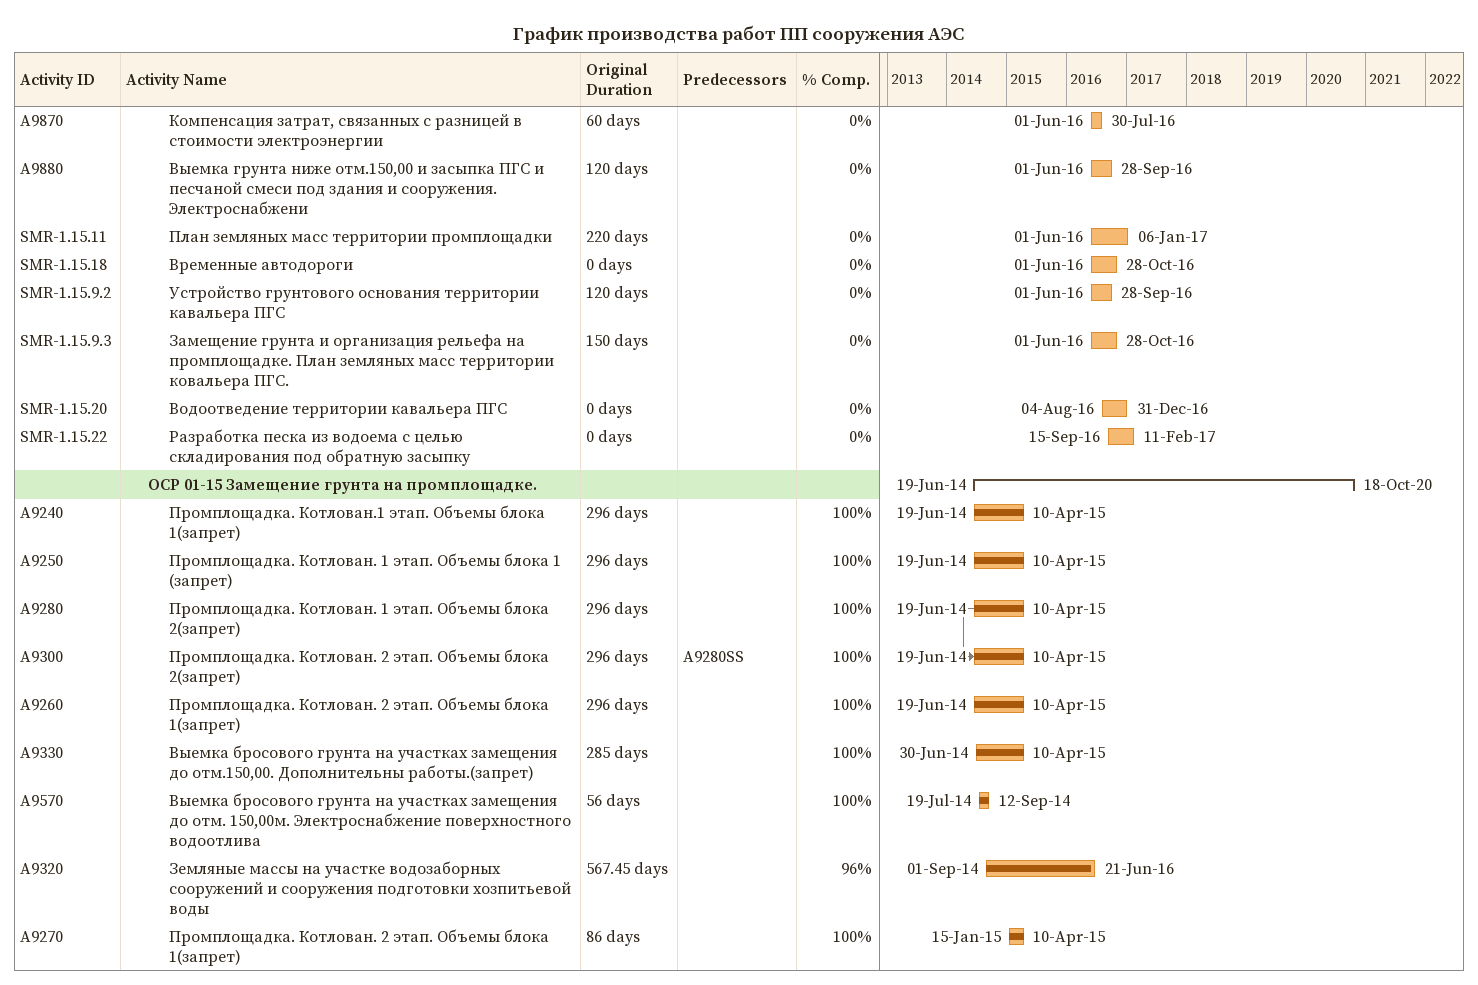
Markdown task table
График производства работ ПП сооружения АЭС

| ID | Level | Task | Original duration | Start | Finish | Predecessors | % complete |
|---|---|---|---|---|---|---|---|
| A9870 | 3 | Компенсация затрат, связанных с разницей в стоимости электроэнергии | 60d | 2016-06-01 | 2016-07-30 |  | 0 |
| A9880 | 3 | Выемка грунта ниже отм.150,00 и засыпка ПГС и песчаной смеси под здания и сооружения. Электроснабжени | 120d | 2016-06-01 | 2016-09-28 |  | 0 |
| SMR-1.15.11 | 3 | План земляных масс территории промплощадки | 220d | 2016-06-01 | 2017-01-06 |  | 0 |
| SMR-1.15.18 | 3 | Временные автодороги | 0d | 2016-06-01 | 2016-10-28 |  | 0 |
| SMR-1.15.9.2 | 3 | Устройство грунтового основания территории кавальера ПГС | 120d | 2016-06-01 | 2016-09-28 |  | 0 |
| SMR-1.15.9.3 | 3 | Замещение грунта и организация рельефа на промплощадке. План земляных масс территории ковальера ПГС. | 150d | 2016-06-01 | 2016-10-28 |  | 0 |
| SMR-1.15.20 | 3 | Водоотведение территории кавальера ПГС | 0d | 2016-08-04 | 2016-12-31 |  | 0 |
| SMR-1.15.22 | 3 | Разработка песка из водоема с целью складирования под обратную засыпку | 0d | 2016-09-15 | 2017-02-11 |  | 0 |
|  | 2 | **ОСР 01-15 Замещение грунта на промплощадке.** |  | 2014-06-19 | 2020-10-18 |  |  |
| A9240 | 3 | Промплощадка. Котлован.1 этап. Объемы блока 1(запрет) | 296d | 2014-06-19 | 2015-04-10 |  | 100 |
| A9250 | 3 | Промплощадка. Котлован. 1 этап. Объемы блока 1 (запрет) | 296d | 2014-06-19 | 2015-04-10 |  | 100 |
| A9280 | 3 | Промплощадка. Котлован. 1 этап. Объемы блока 2(запрет) | 296d | 2014-06-19 | 2015-04-10 |  | 100 |
| A9300 | 3 | Промплощадка. Котлован. 2 этап. Объемы блока 2(запрет) | 296d | 2014-06-19 | 2015-04-10 | A9280SS | 100 |
| A9260 | 3 | Промплощадка. Котлован. 2 этап. Объемы блока 1(запрет) | 296d | 2014-06-19 | 2015-04-10 |  | 100 |
| A9330 | 3 | Выемка бросового грунта на участках замещения до отм.150,00. Дополнительны работы.(запрет) | 285d | 2014-06-30 | 2015-04-10 |  | 100 |
| A9570 | 3 | Выемка бросового грунта на участках замещения до отм. 150,00м. Электроснабжение поверхностного водоотлива | 56d | 2014-07-19 | 2014-09-12 |  | 100 |
| A9320 | 3 | Земляные массы на участке водозаборных сооружений и сооружения подготовки хозпитьевой воды | 567.45d | 2014-09-01 | 2016-06-21 |  | 96 |
| A9270 | 3 | Промплощадка. Котлован. 2 этап. Объемы блока 1(запрет) | 86d | 2015-01-15 | 2015-04-10 |  | 100 |
